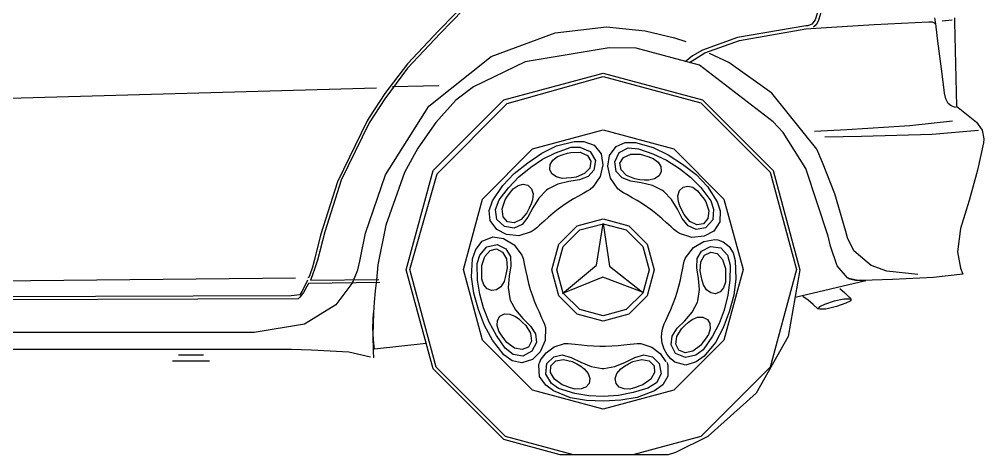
# Model space of a CAD drawing. Extents: x -594 to 2988, y 2000 to 3586.
# Drawn here: x 1515 to 2988, y 2000 to 2666 of the extents above; entities that cross this region are included whole.
import ezdxf

# ---------------------------------------------------------------- set-up
doc = ezdxf.new("R2010")
doc.units = 0
doc.header["$LTSCALE"] = 5
doc.header["$MEASUREMENT"] = 0
doc.layers.add('000_FREI-LASSEN', color=7, linetype='CONTINUOUS')
doc.layers.add('001_HILFSLINIEN', color=7, linetype='CONTINUOUS')

# ---------------------------------------------------------------- blocks, each defined once
blk = doc.blocks.new('MB_A-KLASSE_S_3')
at = {"layer": '001_HILFSLINIEN', "color": 7, "linetype": 'Continuous'}
for p, q in [((2744.7, 708.9), (2730.9, 664.9)), ((2749.8, 709.2), (2735.6, 664)), ((2211.6, 705.7), (2155.7, 647.8)), ((2216.4, 704.2), (2158, 643.7)), ((2730.9, 664.9), (2725.6, 657.8)), ((2735.6, 664), (2734.9, 661.7)), ((2913.1, 667.9), (2914.7, 658.6)), ((2924.6, 663.2), (2939.9, 664.9)), ((2943.5, 663.1), (2943.4, 661)), ((2943.7, 667.5), (2943.5, 663.1)), ((2333.8, 644.6), (2412.3, 653.9)), ((2412.3, 653.9), (2471.1, 648.1)), ((2471.1, 648.1), (2515.7, 637.4)), ((2716.3, 655.6), (2612.2, 637.5)), ((2615, 633.1), (2716.3, 650.9)), ((2719.3, 655.6), (2716.3, 655.6)), ((2716.3, 650.9), (2747.7, 653.1)), ((2725.6, 657.8), (2719.3, 655.6)), ((2732.5, 657), (2728.3, 653.4)), ((2734.9, 661.7), (2732.5, 657)), ((2747.7, 653.1), (2820.9, 657.7)), ((2820.9, 657.7), (2904.2, 661.8)), ((2904.2, 661.8), (2909.2, 661.4)), ((2909.2, 661.4), (2912.5, 660)), ((2912.5, 660), (2914.4, 658)), ((2915.3, 656), (2914.4, 658)), ((2915.6, 654.5), (2915.3, 656)), ((2915.6, 653.9), (2915.6, 654.5)), ((2918.3, 632.1), (2915.6, 653.9)), ((2943.4, 661), (2946.5, 532.5)), ((2155.7, 647.8), (2108, 597.2)), ((2158, 643.7), (2108.4, 590.7)), ((2236.1, 608.4), (2333.8, 644.6)), ((2515.7, 637.4), (2533.4, 631.7)), ((2612.2, 637.5), (2558.5, 618.4)), ((2416.4, 622), (2288, 600.7)), ((2457.3, 621.2), (2416.4, 622)), ((2553.9, 595.2), (2457.3, 621.2)), ((2562.3, 614), (2615, 633.1)), ((2923.5, 589.9), (2918.3, 632.1)), ((2140.6, 532.5), (2236.1, 608.4)), ((2543.3, 609.5), (2532.2, 600.3)), ((2538.9, 599.3), (2547, 604.8)), ((2558.5, 618.4), (2543.3, 609.5)), ((2547, 604.8), (2562.3, 614)), ((2598.9, 599.2), (2569.5, 613.1)), ((2108.4, 590.7), (2073.4, 544)), ((2108, 597.2), (2073.8, 552.2)), ((2288, 600.7), (2208.9, 562.3)), ((2666.6, 508.7), (2553.9, 595.2)), ((2664.6, 552.8), (2598.9, 599.2)), ((2927.1, 561.7), (2923.5, 589.9)), ((2255.2, 542.2), (2406.9, 583.2)), ((2260.4, 536.6), (2406.9, 578.1)), ((2406.9, 583.2), (2558.6, 542.2)), ((2406.9, 578.1), (2555.9, 537.8)), ((1429.4, 542.8), (2060.8, 560.8)), ((2085.5, 563), (2155.9, 564.1)), ((2208.9, 562.3), (2181.8, 541.7)), ((2928.4, 552.4), (2927.1, 561.7)), ((2073.8, 552.2), (2049.7, 515.4)), ((2733.3, 466.9), (2664.6, 552.8)), ((2930.3, 544.1), (2928.4, 552.4)), ((2073.4, 544), (2049.7, 507.2)), ((2074.8, 427.9), (2140.6, 532.5)), ((2147.4, 434.4), (2255.2, 542.2)), ((2181.8, 541.7), (2151.7, 507.6)), ((2153.3, 429.5), (2260.4, 536.6)), ((2555.9, 537.8), (2661.8, 431.9)), ((2558.6, 542.2), (2666.4, 434.4)), ((2933.7, 536.9), (2930.3, 544.1)), ((2938.4, 533.1), (2933.7, 536.9)), ((2943.6, 531.2), (2938.4, 533.1)), ((2946, 530.7), (2943.6, 531.2)), ((2946.5, 532.5), (2976.9, 508.5)), ((2046.5, 510.3), (2001.1, 417.2)), ((2049.7, 507.2), (2007, 419.7)), ((2049.7, 515.4), (2046.5, 510.3)), ((2151.7, 507.6), (2124.1, 468.6)), ((2682.1, 492.5), (2666.6, 508.7)), ((2779.1, 497), (2875.3, 503.2)), ((2875.3, 503.2), (2940.7, 510.3)), ((2976.9, 508.5), (2986, 496.1)), ((2299.3, 467.4), (2407.1, 496.6)), ((2407.1, 496.6), (2514.9, 467.4)), ((2716.3, 437.5), (2682.1, 492.5)), ((2729.8, 494.4), (2779.1, 497)), ((2745.7, 485.9), (2801.5, 486.8)), ((2801.5, 486.8), (2909.6, 490.1)), ((2909.6, 490.1), (2980.4, 496.1)), ((2986, 496.1), (2988.1, 483)), ((2313.3, 460.8), (2335.8, 472)), ((2335.8, 472), (2362.7, 478.7)), ((2362.7, 478.7), (2377.5, 478.6)), ((2377.5, 478.6), (2393, 473.2)), ((2393, 473.2), (2404.1, 459.9)), ((2426.6, 471.1), (2440.7, 477.3)), ((2440.7, 477.3), (2456.4, 477.1)), ((2456.4, 477.1), (2483.5, 469.6)), ((2987.9, 476.9), (2978.7, 434.8)), ((2988.1, 483), (2987.9, 476.9)), ((2124.1, 468.6), (2103.4, 431.1)), ((2222.7, 390.8), (2299.3, 467.4)), ((2291.7, 446.1), (2313.3, 460.8)), ((2314.5, 451.7), (2334.1, 461.6)), ((2334.1, 461.6), (2358.3, 469.9)), ((2337.5, 455.6), (2346, 458.7)), ((2346, 458.7), (2352.6, 460.8)), ((2352.6, 460.8), (2357.4, 462.1)), ((2357.4, 462.1), (2371.9, 462.2)), ((2358.3, 469.9), (2371.6, 469.9)), ((2371.6, 469.9), (2386.9, 463.6)), ((2371.9, 462.2), (2382.9, 457.3)), ((2382.9, 457.3), (2388.4, 448.5)), ((2386.9, 463.6), (2395.2, 449.7)), ((2404.1, 459.9), (2406.6, 443.3)), ((2414, 440.8), (2416.6, 457.3)), ((2416.6, 457.3), (2426.6, 471.1)), ((2424.7, 447.6), (2431.4, 462)), ((2431.4, 462), (2445.1, 468.8)), ((2438.2, 454.4), (2449.2, 459.3)), ((2445.1, 468.8), (2460.9, 467.7)), ((2449.2, 459.3), (2463.7, 459.1)), ((2460.9, 467.7), (2482.6, 459.9)), ((2463.7, 459.1), (2468.5, 457.9)), ((2468.5, 457.9), (2475.1, 455.7)), ((2482.6, 459.9), (2503.5, 450.2)), ((2483.5, 469.6), (2506.4, 458.5)), ((2506.4, 458.5), (2528.2, 444.1)), ((2514.9, 467.4), (2591.5, 390.8)), ((2742.2, 446.7), (2733.3, 466.9)), ((2271.2, 429.9), (2291.7, 446.1)), ((2296.4, 439.7), (2314.5, 451.7)), ((2325.4, 436), (2326, 443.4)), ((2326, 443.4), (2330.3, 450.2)), ((2330.3, 450.2), (2337.5, 455.6)), ((2388.4, 448.5), (2386.6, 438.2)), ((2395.2, 449.7), (2392.9, 434.9)), ((2406.6, 443.3), (2402.6, 425.1)), ((2427, 432.9), (2424.7, 447.6)), ((2432.7, 445.5), (2438.2, 454.4)), ((2434.4, 435.3), (2432.7, 445.5)), ((2475.1, 455.7), (2483.6, 452.7)), ((2483.6, 452.7), (2490.8, 447.3)), ((2490.8, 447.3), (2495.1, 440.5)), ((2503.5, 450.2), (2523.5, 437.6)), ((2528.2, 444.1), (2548.8, 428.1)), ((2760.9, 398.5), (2742.2, 446.7)), ((2044, 338.6), (2074.8, 427.9)), ((2103.4, 431.1), (2075, 350.6)), ((2106.4, 282.8), (2147.4, 434.4)), ((2111.7, 282.9), (2153.3, 429.5)), ((2253.6, 411.5), (2271.2, 429.9)), ((2278.3, 424.6), (2296.4, 439.7)), ((2328.8, 429.3), (2325.4, 436)), ((2335.5, 424.6), (2328.8, 429.3)), ((2378.5, 429.6), (2365.8, 424.4)), ((2386.6, 438.2), (2378.5, 429.6)), ((2392.9, 434.9), (2384.1, 425)), ((2418.1, 422.5), (2414, 440.8)), ((2435.8, 423), (2427, 432.9)), ((2442.5, 426.7), (2434.4, 435.3)), ((2495.7, 433.1), (2492.3, 426.4)), ((2495.1, 440.5), (2495.7, 433.1)), ((2523.5, 437.6), (2540.5, 424.2)), ((2548.8, 428.1), (2566.4, 410.1)), ((2661.8, 431.9), (2702.1, 282.9)), ((2666.4, 434.4), (2707.4, 282.8)), ((2750.7, 333.9), (2716.3, 437.5)), ((2978.7, 434.8), (2965.7, 388.7)), ((2001.1, 417.2), (1975.1, 335.8)), ((2007, 419.7), (1981.7, 340.5)), ((2262.5, 407.7), (2278.3, 424.6)), ((2277.1, 411.6), (2284.9, 413.5)), ((2284.9, 413.5), (2292.1, 411.8)), ((2337.8, 413.5), (2322.4, 406)), ((2344.5, 422.4), (2335.5, 424.6)), ((2354.7, 417.4), (2337.8, 413.5)), ((2351, 422.5), (2344.5, 422.4)), ((2358.1, 423.2), (2351, 422.5)), ((2370.7, 419.9), (2354.7, 417.4)), ((2365.8, 424.4), (2358.1, 423.2)), ((2384.1, 425), (2370.7, 419.9)), ((2402.6, 425.1), (2391.3, 408.9)), ((2429.3, 406.3), (2418.1, 422.5)), ((2449.1, 417.9), (2435.8, 423)), ((2455.3, 421.5), (2442.5, 426.7)), ((2465.2, 415.3), (2449.1, 417.9)), ((2463, 420.3), (2455.3, 421.5)), ((2470.1, 419.6), (2463, 420.3)), ((2482.1, 411.4), (2465.2, 415.3)), ((2476.6, 419.4), (2470.1, 419.6)), ((2485.6, 421.6), (2476.6, 419.4)), ((2492.3, 426.4), (2485.6, 421.6)), ((2540.5, 424.2), (2556, 408.6)), ((2238.1, 388), (2253.6, 411.5)), ((2248.4, 389.4), (2262.5, 407.7)), ((2260.1, 393.6), (2264.2, 399.3)), ((2264.2, 399.3), (2269.8, 406.4)), ((2269.8, 406.4), (2277.1, 411.6)), ((2292.1, 411.8), (2297.4, 406.5)), ((2297.4, 406.5), (2299.9, 398.7)), ((2299.9, 398.7), (2299.2, 389.5)), ((2320.4, 404.5), (2308.5, 392.2)), ((2322.4, 406), (2320.4, 404.5)), ((2377.6, 400), (2369.2, 395.1)), ((2382.5, 402.9), (2377.6, 400)), ((2386.9, 405.4), (2382.5, 402.9)), ((2391.3, 408.9), (2386.9, 405.4)), ((2433.8, 402.8), (2429.3, 406.3)), ((2438.1, 400.3), (2433.8, 402.8)), ((2443, 397.5), (2438.1, 400.3)), ((2497.5, 403.9), (2482.1, 411.4)), ((2499.5, 402.5), (2497.5, 403.9)), ((2511.4, 390.2), (2499.5, 402.5)), ((2521.2, 395.7), (2523.6, 403.6)), ((2523.6, 403.6), (2529, 408.9)), ((2529, 408.9), (2536.2, 410.6)), ((2536.2, 410.6), (2544, 408.7)), ((2544, 408.7), (2551.3, 403.5)), ((2551.3, 403.5), (2556.9, 396.3)), ((2556, 408.6), (2571.4, 388.1)), ((2566.4, 410.1), (2581.1, 386.6)), ((2777.4, 341), (2760.9, 398.5)), ((2193.5, 283), (2222.7, 390.8)), ((2233.1, 373.2), (2238.1, 388)), ((2242.5, 374.7), (2248.4, 389.4)), ((2252.8, 375.7), (2257.4, 389.4)), ((2257.4, 389.4), (2260.1, 393.6)), ((2297.1, 383.3), (2294.2, 376.8)), ((2299.2, 389.5), (2297.1, 383.3)), ((2308.5, 392.2), (2299.6, 377.3)), ((2353.3, 385.8), (2345.3, 380.4)), ((2361.6, 390.9), (2353.3, 385.8)), ((2369.2, 395.1), (2361.6, 390.9)), ((2451.4, 392.5), (2443, 397.5)), ((2459, 388.3), (2451.4, 392.5)), ((2467.3, 383.2), (2459, 388.3)), ((2475.3, 377.9), (2467.3, 383.2)), ((2520.3, 375.3), (2511.4, 390.2)), ((2521.9, 386.5), (2521.2, 395.7)), ((2524.1, 380.4), (2521.9, 386.5)), ((2556.9, 396.3), (2561, 390.7)), ((2561, 390.7), (2563.7, 386.5)), ((2563.7, 386.5), (2568.3, 372.8)), ((2571.4, 388.1), (2575.5, 375.5)), ((2581.1, 386.6), (2585.6, 372.5)), ((2591.5, 390.8), (2620.7, 283)), ((2965.7, 388.7), (2952.6, 345.8)), ((2234.6, 357.9), (2233.1, 373.2)), ((2244.7, 359.6), (2242.5, 374.7)), ((2254.1, 363.7), (2252.8, 375.7)), ((2290.6, 369.8), (2281.8, 359.3)), ((2294.2, 376.8), (2290.6, 369.8)), ((2299.6, 377.3), (2292.2, 362.9)), ((2330.7, 369.4), (2323.3, 363.1)), ((2338.3, 375.4), (2330.7, 369.4)), ((2345.3, 380.4), (2338.3, 375.4)), ((2482.3, 372.8), (2475.3, 377.9)), ((2489.9, 366.8), (2482.3, 372.8)), ((2527.7, 360.8), (2520.3, 375.3)), ((2526.9, 373.8), (2524.1, 380.4)), ((2530.5, 366.9), (2526.9, 373.8)), ((2568.3, 372.8), (2567, 360.8)), ((2575.5, 375.5), (2574.3, 358.9)), ((2585.6, 372.5), (2585.2, 356.1)), ((2244.6, 344), (2234.6, 357.9)), ((2256.3, 348.8), (2244.7, 359.6)), ((2260.8, 355.8), (2254.1, 363.7)), ((2271.1, 354.3), (2260.8, 355.8)), ((2281.8, 359.3), (2271.1, 354.3)), ((2292.2, 362.9), (2283.2, 351.8)), ((2317, 357.2), (2309.7, 350.7)), ((2323.3, 363.1), (2317, 357.2)), ((2367.4, 349.7), (2406.8, 360.4)), ((2406.8, 360.4), (2446.2, 349.7)), ((2497.3, 360.5), (2489.9, 366.8)), ((2503.6, 354.6), (2497.3, 360.5)), ((2510.9, 348.1), (2503.6, 354.6)), ((2536.7, 349.7), (2527.7, 360.8)), ((2539.3, 356.4), (2530.5, 366.9)), ((2550, 351.3), (2539.3, 356.4)), ((2567, 360.8), (2560.3, 352.9)), ((2574.3, 358.9), (2563.5, 346.7)), ((2585.2, 356.1), (2576, 341.5)), ((1981.7, 340.5), (1970.9, 297.2)), ((2075, 350.6), (2063, 290.4)), ((2259.6, 336.5), (2244.6, 344)), ((2271.1, 346.4), (2256.3, 348.8)), ((2283.2, 351.8), (2271.1, 346.4)), ((2297.1, 340.5), (2278.2, 334.7)), ((2301.7, 343.6), (2297.1, 340.5)), ((2305.5, 346.9), (2301.7, 343.6)), ((2309.7, 350.7), (2305.5, 346.9)), ((2339.4, 321.7), (2367.4, 349.7)), ((2346, 318.2), (2371.2, 343.5)), ((2371.2, 343.5), (2406.8, 353.1)), ((2396.6, 289.7), (2407, 353.2)), ((2406.8, 353.1), (2442.3, 343.5)), ((2407, 353.2), (2416.7, 288.2)), ((2442.3, 343.5), (2467.6, 318.2)), ((2446.2, 349.7), (2474.1, 321.7)), ((2515.1, 344.3), (2510.9, 348.1)), ((2518.9, 341), (2515.1, 344.3)), ((2523.5, 337.9), (2518.9, 341)), ((2548.8, 344.3), (2536.7, 349.7)), ((2563.5, 346.7), (2548.8, 344.3)), ((2560.3, 352.9), (2550, 351.3)), ((2576, 341.5), (2561.1, 333.9)), ((2780, 331.4), (2777.4, 341)), ((2952.6, 345.8), (2948.3, 310.3)), ((1975.1, 335.8), (1966.2, 298.2)), ((2036.3, 300.8), (2044, 338.6)), ((2212.3, 313.4), (2222.2, 326.5)), ((2222.2, 326.5), (2238.3, 332.9)), ((2238.3, 332.9), (2254.8, 330.3)), ((2254.8, 330.3), (2270.9, 320.8)), ((2278.2, 334.7), (2259.6, 336.5)), ((2542.4, 332.1), (2523.5, 337.9)), ((2561.1, 333.9), (2542.4, 332.1)), ((2544.8, 316.6), (2560.9, 326.1)), ((2560.9, 326.1), (2577.4, 328.8)), ((2577.4, 328.8), (2582, 328.2)), ((2582, 328.2), (2586.3, 327.1)), ((2586.3, 327.1), (2590.2, 325.5)), ((2590.2, 325.5), (2599.5, 318.4)), ((2754.3, 318.5), (2750.7, 333.9)), ((2789.8, 311.4), (2780, 331.4)), ((2207.7, 299.4), (2212.3, 313.4)), ((2218.7, 305.1), (2229.4, 317.8)), ((2226.1, 303.1), (2234.2, 312)), ((2229.4, 317.8), (2245.3, 321.4)), ((2234.2, 312), (2244.3, 314.5)), ((2244.3, 314.5), (2253.5, 309.7)), ((2245.3, 321.4), (2258.6, 314.6)), ((2253.5, 309.7), (2259.2, 299.3)), ((2258.6, 314.6), (2265.3, 303.2)), ((2270.9, 320.8), (2282.9, 305)), ((2328.7, 282.4), (2339.4, 321.7)), ((2336.4, 282.7), (2346, 318.2)), ((2467.6, 318.2), (2477.2, 282.7)), ((2474.1, 321.7), (2484.8, 282.4)), ((2532.8, 300.9), (2544.8, 316.6)), ((2550.7, 299.8), (2557.4, 311.3)), ((2557.4, 311.3), (2570.7, 318.1)), ((2562, 305), (2571.2, 309.8)), ((2570.7, 318.1), (2586.5, 316.1)), ((2571.2, 309.8), (2581.3, 307.3)), ((2586.5, 316.1), (2597.1, 305.2)), ((2599.5, 318.4), (2605.5, 308.5)), ((2764.6, 288.8), (2754.3, 318.5)), ((2810, 294.1), (2789.8, 311.4)), ((2948.3, 310.3), (2952.6, 285.3)), ((1966.2, 298.2), (1962.9, 286.4)), ((1970.9, 297.2), (1967.4, 286.6)), ((2032.2, 282.4), (2035.5, 295.7)), ((2035.5, 295.7), (2036.3, 300.8)), ((2205.7, 271.8), (2207.7, 299.4)), ((2214.6, 292.5), (2218.7, 305.1)), ((2221.8, 289.3), (2226.1, 303.1)), ((2259.2, 299.3), (2260.2, 285.6)), ((2265.3, 303.2), (2266, 288.9)), ((2282.9, 305), (2284.8, 299.8)), ((2284.8, 299.8), (2285.9, 294.8)), ((2285.9, 294.8), (2287, 289.3)), ((2529.8, 290.7), (2530.9, 295.6)), ((2530.9, 295.6), (2532.8, 300.9)), ((2550, 285.6), (2550.7, 299.8)), ((2555.3, 280.9), (2556.3, 294.6)), ((2556.3, 294.6), (2562, 305)), ((2581.3, 307.3), (2589.4, 298.3)), ((2589.4, 298.3), (2593.7, 284.5)), ((2597.1, 305.2), (2601, 289.8)), ((2605.5, 308.5), (2608.5, 297)), ((2608.5, 297), (2609.8, 268.9)), ((1962.9, 286.4), (1958.9, 275.1)), ((1967.4, 286.6), (1962.6, 273.5)), ((2024.5, 263.7), (2032.2, 282.4)), ((2063, 290.4), (2060.6, 266.8)), ((2147.4, 131.1), (2106.4, 282.8)), ((2152, 133.9), (2111.7, 282.9)), ((2222.7, 175.2), (2193.5, 283)), ((2215.1, 266.9), (2214.6, 292.5)), ((2221.5, 284.3), (2221.8, 289.3)), ((2221.5, 277.3), (2221.5, 284.3)), ((2260.2, 285.6), (2259, 277.9)), ((2266, 288.9), (2263.5, 272.9)), ((2287, 289.3), (2289.1, 279.8)), ((2339.4, 243), (2328.7, 282.4)), ((2346, 247.1), (2336.4, 282.7)), ((2345, 246.6), (2396.6, 289.7)), ((2416.7, 288.2), (2467.2, 248.5)), ((2477.2, 282.7), (2467.6, 247.1)), ((2484.8, 282.4), (2474.1, 243)), ((2526.6, 275.6), (2528.7, 285.2)), ((2528.7, 285.2), (2529.8, 290.7)), ((2552.5, 269.5), (2550, 285.6)), ((2556.5, 273.2), (2555.3, 280.9)), ((2620.7, 283), (2591.5, 175.2)), ((2593.7, 284.5), (2594, 279.6)), ((2601, 289.8), (2600.3, 266.8)), ((2702.1, 282.9), (2661.8, 133.9)), ((2707.4, 282.8), (2689.7, 180.9)), ((2780, 270.1), (2764.6, 288.8)), ((2816.4, 289.4), (2810, 294.1)), ((2840.2, 280.6), (2816.4, 289.4)), ((2887.6, 275.2), (2840.2, 280.6)), ((2952.6, 285.3), (2956.2, 275.9)), ((1458.9, 265.4), (1936.9, 270.1)), ((1955.7, 266.7), (1951.3, 258.1)), ((1958.9, 275.1), (1957, 270.1)), ((1957, 270.1), (1957, 270.8)), ((1962.6, 273.5), (1960.3, 267)), ((1960.3, 267), (2064.4, 267.8)), ((2060.6, 266.8), (2058.8, 250.3)), ((2209.4, 246.9), (2205.7, 271.8)), ((2218.4, 245.2), (2215.1, 266.9)), ((2221.8, 268.3), (2221.5, 277.3)), ((2224.7, 259.8), (2221.8, 268.3)), ((2257.4, 270.9), (2255.6, 264.7)), ((2259, 277.9), (2257.4, 270.9)), ((2263.5, 272.9), (2262, 255.6)), ((2289.1, 279.8), (2290.8, 271.3)), ((2290.8, 271.3), (2293.1, 261.8)), ((2406.6, 271.5), (2345, 246.6)), ((2467.2, 248.5), (2406.6, 271.5)), ((2522.7, 257.6), (2524.9, 267.1)), ((2524.9, 267.1), (2526.6, 275.6)), ((2554, 252.3), (2552.5, 269.5)), ((2558.1, 266.2), (2556.5, 273.2)), ((2560, 259.9), (2558.1, 266.2)), ((2594, 272.6), (2593.7, 263.6)), ((2594, 279.6), (2594, 272.6)), ((2600.3, 266.8), (2597.5, 243.8)), ((2609.8, 268.9), (2606.3, 243.7)), ((2808.3, 266), (2700, 240.2)), ((2780, 270.1), (2783.1, 268.9)), ((2784.1, 268.6), (2780, 270.1)), ((2783.1, 268.9), (2792.4, 266.8)), ((2796.4, 266.3), (2784.1, 268.6)), ((2792.4, 266.8), (2808.3, 266)), ((2817.6, 266.6), (2796.4, 266.3)), ((2849.1, 267.7), (2817.6, 266.6)), ((2911.4, 270.8), (2849.1, 267.7)), ((2956.2, 275.9), (2911.4, 270.8)), ((1951.3, 258.1), (1946.8, 249.5)), ((1956.8, 261.7), (1949.6, 248.1)), ((2066.1, 263), (1956.8, 261.7)), ((2024.5, 263.7), (1998.9, 229.1)), ((2229.8, 253.6), (2224.7, 259.8)), ((2236.7, 250.8), (2229.8, 253.6)), ((2244.2, 251.9), (2236.7, 250.8)), ((2250.7, 256.8), (2244.2, 251.9)), ((2255.6, 264.7), (2250.7, 256.8)), ((2262, 255.6), (2264.3, 238.6)), ((2293.1, 261.8), (2295.7, 252.5)), ((2295.7, 252.5), (2298.4, 244.3)), ((2520, 248.3), (2522.7, 257.6)), ((2551.6, 235.3), (2554, 252.3)), ((2564.8, 252.1), (2560, 259.9)), ((2571.4, 247.2), (2564.8, 252.1)), ((2590.8, 255), (2585.7, 248.9)), ((2593.7, 263.6), (2590.8, 255)), ((2768.2, 253.9), (2776.1, 247.2)), ((1930.7, 242.9), (440.5, 237.7)), ((1941.3, 238.2), (442.6, 233)), ((1943.7, 244.3), (1930.7, 242.9)), ((1943.7, 240.6), (1941.3, 238.2)), ((1946.8, 249.5), (1943.7, 244.3)), ((1949.6, 248.1), (1943.7, 240.6)), ((2058.8, 250.3), (2057.4, 233)), ((2216.7, 221.8), (2209.4, 246.9)), ((2224.2, 224.3), (2218.4, 245.2)), ((2264.3, 238.6), (2265.1, 236.3)), ((2265.1, 236.3), (2273.1, 221.2)), ((2298.4, 244.3), (2301.7, 235.3)), ((2367.4, 215), (2339.4, 243)), ((2371.2, 221.9), (2346, 247.1)), ((2467.6, 247.1), (2442.3, 221.9)), ((2474.1, 243), (2446.2, 215)), ((2514, 231.1), (2517.4, 240.2)), ((2517.4, 240.2), (2520, 248.3)), ((2578.8, 246), (2571.4, 247.2)), ((2585.7, 248.9), (2578.8, 246)), ((2597.5, 243.8), (2591.8, 221)), ((2606.3, 243.7), (2599.3, 218.5)), ((2719.9, 236), (2711.9, 242)), ((2727.8, 229.6), (2719.9, 236)), ((2774.4, 237.8), (2759.6, 234.5)), ((2782.9, 237.8), (2774.4, 237.8)), ((2776.1, 247.2), (2782.7, 241)), ((2782.7, 241), (2785.6, 237.2)), ((2785.6, 237.2), (2782.9, 237.8)), ((2785.6, 237.2), (2784.4, 234.5)), ((1998.9, 229.1), (1951, 199.5)), ((2057.4, 233), (2056.2, 217.1)), ((2225.8, 197.3), (2216.7, 221.8)), ((2233, 202.4), (2224.2, 224.3)), ((2273.1, 221.2), (2284.5, 208.1)), ((2301.7, 235.3), (2305.4, 226.3)), ((2305.4, 226.3), (2309.1, 218.4)), ((2406.8, 212.2), (2371.2, 221.9)), ((2442.3, 221.9), (2406.8, 212.2)), ((2506.6, 214.2), (2510.3, 222.1)), ((2510.3, 222.1), (2514, 231.1)), ((2542.9, 217.9), (2550.9, 233)), ((2550.9, 233), (2551.6, 235.3)), ((2591.8, 221), (2584.2, 200.6)), ((2734.9, 223), (2727.8, 229.6)), ((2737.3, 225.9), (2734.9, 223)), ((2737.8, 222.5), (2734.9, 223)), ((2745.2, 229.6), (2737.3, 225.9)), ((2747, 222.7), (2737.8, 222.5)), ((2759.6, 234.5), (2745.2, 229.6)), ((2763.1, 226.6), (2747, 222.7)), ((2777.8, 231.6), (2763.1, 226.6)), ((2784.4, 234.5), (2777.8, 231.6)), ((2056.2, 217.1), (2055.1, 183.2)), ((2055.5, 194.5), (2056.2, 217.1)), ((2245.5, 205.3), (2249.4, 211.6)), ((2249.4, 211.6), (2256.1, 215.1)), ((2256.1, 215.1), (2264.3, 214.9)), ((2264.3, 214.9), (2272.9, 211.5)), ((2272.9, 211.5), (2278, 207.5)), ((2278, 207.5), (2283.4, 202.8)), ((2284.5, 208.1), (2296, 196.5)), ((2309.1, 218.4), (2313, 209.4)), ((2313, 209.4), (2315.3, 204.3)), ((2406.8, 204.3), (2367.4, 215)), ((2446.2, 215), (2406.8, 204.3)), ((2502.7, 205.3), (2506.6, 214.2)), ((2531.5, 204.8), (2542.9, 217.9)), ((2537.5, 202.8), (2542.7, 206.7)), ((2542.7, 206.7), (2551.2, 210.2)), ((2551.2, 210.2), (2559.4, 210.3)), ((2559.4, 210.3), (2566.1, 206.9)), ((2566.1, 206.9), (2570, 200.5)), ((2599.3, 218.5), (2590.5, 194)), ((1951, 199.5), (1873.8, 187)), ((2056.3, 175.4), (2055.5, 194.5)), ((2237.8, 174.9), (2225.8, 197.3)), ((2244.2, 182.2), (2233, 202.4)), ((2245, 197.3), (2245.5, 205.3)), ((2247.7, 188.7), (2245, 197.3)), ((2283.4, 202.8), (2288.9, 197.3)), ((2288.9, 197.3), (2296.2, 185.6)), ((2296, 196.5), (2303.8, 184.6)), ((2315.3, 204.3), (2317.3, 199.7)), ((2317.3, 199.7), (2318.8, 194.3)), ((2318.8, 194.3), (2318.5, 174.6)), ((2496.9, 190.1), (2498.4, 195.5)), ((2498.4, 195.5), (2500.4, 200.1)), ((2500.4, 200.1), (2502.7, 205.3)), ((2512.2, 181.3), (2520, 193.2)), ((2519.3, 180.8), (2526.6, 192.5)), ((2520, 193.2), (2531.5, 204.8)), ((2526.6, 192.5), (2532.1, 198)), ((2532.1, 198), (2537.5, 202.8)), ((2570.5, 192.6), (2567.9, 184)), ((2570, 200.5), (2570.5, 192.6)), ((2584.2, 200.6), (2574.1, 181.1)), ((2590.5, 194), (2578.8, 171.7)), ((1873.8, 187), (463.9, 187)), ((2055.1, 183.2), (2055.7, 158)), ((2257.2, 163.1), (2244.2, 182.2)), ((2252.7, 181.2), (2247.7, 188.7)), ((2256.8, 175.6), (2252.7, 181.2)), ((2296.2, 185.6), (2297.7, 173.8)), ((2303.8, 184.6), (2305.1, 171.4)), ((2496, 180.1), (2496.9, 190.1)), ((2497.3, 170.4), (2496, 180.1)), ((2510.8, 168.1), (2512.2, 181.3)), ((2517.9, 169.1), (2519.3, 180.8)), ((2574.1, 181.1), (2559.5, 160.1)), ((2567.9, 184), (2562.8, 176.5)), ((2689.7, 180.9), (2640.9, 94)), ((2057.7, 161.1), (2056.3, 175.4)), ((2136.9, 170), (2057.7, 161.1)), ((2299.3, 98.6), (2222.7, 175.2)), ((2255.4, 152.9), (2237.8, 174.9)), ((2260, 171.7), (2256.8, 175.6)), ((2269.4, 153), (2257.2, 163.1)), ((2271.6, 163.1), (2260, 171.7)), ((2283.4, 160.6), (2271.6, 163.1)), ((2293, 164.5), (2283.4, 160.6)), ((2297.7, 173.8), (2293, 164.5)), ((2305.1, 171.4), (2298.3, 158.1)), ((2318.5, 174.6), (2311, 157.4)), ((2319.7, 155.7), (2332.4, 165)), ((2332.4, 165), (2348.1, 169.8)), ((2348.1, 169.8), (2353.7, 170)), ((2353.7, 170), (2358.7, 169.5)), ((2358.7, 169.5), (2364.3, 168.9)), ((2364.3, 168.9), (2374.1, 168)), ((2374.1, 168), (2382.7, 167)), ((2382.7, 167), (2392.4, 166.2)), ((2392.4, 166.2), (2402, 165.8)), ((2402, 165.8), (2410.6, 165.8)), ((2410.6, 165.8), (2420.3, 166.2)), ((2420.3, 166.2), (2430, 167)), ((2430, 167), (2438.6, 168)), ((2438.6, 168), (2448.3, 168.9)), ((2448.3, 168.9), (2453.9, 169.5)), ((2453.9, 169.5), (2458.9, 170)), ((2458.9, 170), (2464.6, 169.8)), ((2464.6, 169.8), (2481.1, 164.6)), ((2481.1, 164.6), (2494.2, 154.5)), ((2500.3, 161.3), (2497.3, 170.4)), ((2517.7, 154.8), (2510.8, 168.1)), ((2591.5, 175.2), (2514.9, 98.6)), ((2522.5, 159.8), (2517.9, 169.1)), ((2555.5, 167), (2543.9, 158.4)), ((2558.7, 170.8), (2555.5, 167)), ((2562.8, 176.5), (2558.7, 170.8)), ((2578.8, 171.7), (2561, 150.5)), ((570.8, 161.2), (1931, 161.2)), ((1758.7, 152.5), (1796.7, 152.5)), ((1931, 161.2), (1961.4, 160.5)), ((1961.4, 160.5), (2018.5, 157.3)), ((2018.5, 157.3), (2051.5, 149.7)), ((2055.7, 158), (2056.3, 148.2)), ((2267.9, 143.6), (2255.4, 152.9)), ((2284.4, 150.4), (2269.4, 153)), ((2298.3, 158.1), (2284.4, 150.4)), ((2311, 157.4), (2299.2, 145.5)), ((2310.9, 144), (2319.7, 155.7)), ((2321, 139.2), (2331.5, 149.7)), ((2331.5, 149.7), (2344.5, 152.5)), ((2344.5, 152.5), (2358.2, 148.8)), ((2358.2, 148.8), (2372.7, 141.4)), ((2440.9, 141.4), (2455.4, 148.8)), ((2455.4, 148.8), (2469.1, 152.5)), ((2469.1, 152.5), (2482.1, 149.7)), ((2482.1, 149.7), (2492.6, 139.2)), ((2494.2, 154.5), (2502.8, 141.8)), ((2504.7, 153.2), (2500.3, 161.3)), ((2510.2, 146.5), (2504.7, 153.2)), ((2532.6, 148.4), (2517.7, 154.8)), ((2532.1, 155.9), (2522.5, 159.8)), ((2543.9, 158.4), (2532.1, 155.9)), ((2548.7, 152.3), (2532.6, 148.4)), ((2559.5, 160.1), (2548.7, 152.3)), ((2561, 150.5), (2549, 141.9)), ((1749.3, 143.6), (1805.7, 143.6)), ((2257.9, 28), (2152, 133.9)), ((2283, 140.3), (2267.9, 143.6)), ((2299.2, 145.5), (2283, 140.3)), ((2308.8, 137), (2309.5, 139.4)), ((2310, 119.7), (2308.8, 137)), ((2309.5, 139.4), (2310.4, 141.7)), ((2310.4, 141.7), (2311.4, 144.1)), ((2319.5, 123), (2321, 139.2)), ((2326.4, 125.7), (2327.2, 136.1)), ((2327.2, 136.1), (2334.6, 143.4)), ((2334.6, 143.4), (2346.2, 145.6)), ((2346.2, 145.6), (2359.6, 142.3)), ((2359.6, 142.3), (2366.6, 138.7)), ((2366.6, 138.7), (2372.7, 135.1)), ((2372.7, 141.4), (2388.7, 134.7)), ((2372.7, 135.1), (2378.1, 131.4)), ((2388.7, 134.7), (2405.5, 131.7)), ((2408, 131.7), (2424.9, 134.7)), ((2424.9, 134.7), (2440.9, 141.4)), ((2434, 131.4), (2439.4, 135.1)), ((2439.4, 135.1), (2445.5, 138.7)), ((2445.5, 138.7), (2452.5, 142.3)), ((2452.5, 142.3), (2465.8, 145.6)), ((2465.8, 145.6), (2477.5, 143.4)), ((2477.5, 143.4), (2484.9, 136.1)), ((2484.9, 136.1), (2485.6, 125.7)), ((2492.6, 139.2), (2495.6, 123.5)), ((2504.3, 141.7), (2504.9, 140.2)), ((2504.9, 140.2), (2505.4, 138.6)), ((2505.4, 138.6), (2505.8, 137)), ((2505.8, 137), (2505.9, 119.9)), ((2516.5, 141.4), (2510.2, 146.5)), ((2533.3, 137.1), (2516.5, 141.4)), ((2549, 141.9), (2533.3, 137.1)), ((2661.8, 133.9), (2555.9, 28)), ((2255.2, 23.3), (2147.4, 131.1)), ((2319.3, 106.2), (2310, 119.7)), ((2328.2, 108.9), (2319.5, 123)), ((2332.5, 115.3), (2326.4, 125.7)), ((2378.1, 131.4), (2384, 124.3)), ((2384, 124.3), (2386.6, 116.6)), ((2405.5, 131.7), (2408, 131.7)), ((2425.4, 116.6), (2428.1, 124.3)), ((2428.1, 124.3), (2434, 131.4)), ((2485.6, 125.7), (2479.6, 115.3)), ((2495.6, 123.5), (2488.6, 110)), ((2505.9, 119.9), (2498.1, 106.7)), ((2331.2, 97.5), (2319.3, 106.2)), ((2338.9, 101), (2328.2, 108.9)), ((2344.3, 106.9), (2332.5, 115.3)), ((2348.9, 105.1), (2344.3, 106.9)), ((2355.5, 102.9), (2348.9, 105.1)), ((2380.6, 103.5), (2373.2, 100.5)), ((2385.5, 109.1), (2380.6, 103.5)), ((2386.6, 116.6), (2385.5, 109.1)), ((2426.6, 109.1), (2425.4, 116.6)), ((2431.5, 103.5), (2426.6, 109.1)), ((2438.9, 100.5), (2431.5, 103.5)), ((2463.2, 105.1), (2456.6, 102.9)), ((2467.8, 106.9), (2463.2, 105.1)), ((2479.6, 115.3), (2467.8, 106.9)), ((2488.6, 110), (2475.1, 101.6)), ((2498.1, 106.7), (2485.3, 97.6)), ((2407.1, 69.4), (2299.3, 98.6)), ((2356.9, 87.1), (2331.2, 97.5)), ((2363.5, 93.6), (2338.9, 101)), ((2364.2, 100.4), (2355.5, 102.9)), ((2385.1, 90), (2363.5, 93.6)), ((2373.2, 100.5), (2364.2, 100.4)), ((2406.8, 89.1), (2385.1, 90)), ((2430.3, 90.7), (2406.8, 89.1)), ((2514.9, 98.6), (2407.1, 69.4)), ((2453, 95.1), (2430.3, 90.7)), ((2447.9, 100.4), (2438.9, 100.5)), ((2456.6, 102.9), (2447.9, 100.4)), ((2475.1, 101.6), (2453, 95.1)), ((2485.3, 97.6), (2458.9, 87.7)), ((2640.9, 94), (2567.2, 28.2)), ((2381.7, 82.9), (2356.9, 87.1)), ((2407.8, 82.1), (2381.7, 82.9)), ((2433.9, 83.2), (2407.8, 82.1)), ((2458.9, 87.7), (2433.9, 83.2)), ((2341.3, 0), (2255.2, 23.3)), ((2361.6, 0), (2257.9, 28)), ((2555.9, 28), (2452.3, 0)), ((2566.6, 28.1), (2517.7, 3.3)), ((2506.2, 0), (2341.3, 0)), ((2517.7, 3.3), (2506.2, 0))]:
    blk.add_line(p, q, dxfattribs=at)

msp = doc.modelspace()

# ---------------------------------------------------------------- block references
at = {"layer": '000_FREI-LASSEN', "color": 7, "linetype": 'Continuous'}
msp.add_blockref('MB_A-KLASSE_S_3', (0, 2000), dxfattribs=at)

doc.saveas('drawing.dxf')
